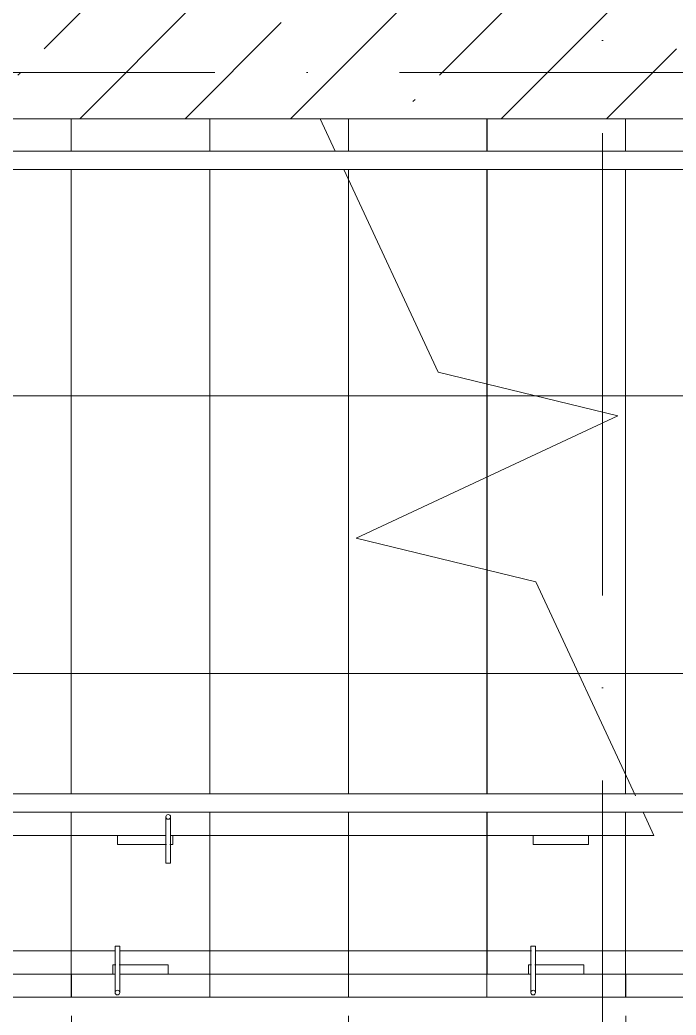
# Model space of a CAD drawing. Header units: millimetres. Extents: x -6467 to 106027, y -7090 to 195095.
# Drawn here: x 689 to 2109, y -208 to 1945 of the extents above; entities that cross this region are included whole.
import ezdxf

# ---------------------------------------------------------------- set-up
doc = ezdxf.new("R2010")
doc.units = ezdxf.units.MM
doc.linetypes.add('50_200_ШТРИХ_1Т_ш5_п1_п1_', pattern=[1400, 1000, -200, 0, -200])
doc.layers.add('A-WALL', color=7, linetype='Continuous', lineweight=5)
doc.layers.add('Ограждение', color=7, linetype='Continuous', lineweight=9)
for name, color, linetype, lineweight, true_color in [('S-STRS-1', 7, 'Continuous', 9, 0xaaaaaa), ('S-STRS-2', 7, 'Continuous', 5, 0xbfbfbf), ('S-STRS-MBND-1', 7, 'Continuous', 9, 0xaaaaaa), ('Оси-3', 7, '50_200_ШТРИХ_1Т_ш5_п1_п1_', 9, 0xaaaaaa)]:
    doc.layers.add(name, color=color, linetype=linetype, lineweight=lineweight, true_color=true_color)
pattern_1 = [(0, (3800, -1668.96), (0, 600), []), (90, (3800, -1668.96), (-600, 4e-14), [])]
pattern_2 = [(180, (-100, 1731.04), (7e-14, -600), []), (270, (-100, 1731.04), (600, 4e-14), [])]

# ---------------------------------------------------------------- blocks, each defined once
blk = doc.blocks.new('О_Элемент поручня_Маршевый_Труба_ГОСТ 8732-78 - О_Элемент поручня_Маршевый_Труба_ГОСТ 8732-78-V117-АИ_План этажа Радиаторы_2')
at = {"layer": 'Ограждение'}
for p, q in [((-13.2, 0), (-3902.6, 0)), ((-3902.6, -40), (-13.2, -40))]:
    blk.add_line(p, q, dxfattribs=at)
blk = doc.blocks.new('О_Полоса_Трапеция прямоугольная_Прокат_ГОСТ 103-2006 - Крепежная пластина-V99-АИ_План этажа Радиаторы_2')
at = {"layer": 'Ограждение'}
for p, q in [((8650, 57281), (8650, 57261)), ((8770, 57261), (8770, 57281)), ((8650, 57261), (8756.5, 57261)), ((8763.5, 57261), (8770, 57261))]:
    blk.add_line(p, q, dxfattribs=at)
blk = doc.blocks.new('О_Кронштейн_Форма Г_Круг_ГОСТ 2590-2006 - О_Кронштейн_Форма Г_Круг_ГОСТ 2590-2006-18996168-АИ_План этажа Радиаторы_2')
at = {"layer": 'Ограждение'}
for p, q in [((7755, 57221), (7755, 57296)), ((7765, 57296), (7765, 57221)), ((7755, 57221), (7760, 57221)), ((7760, 57221), (7765, 57221))]:
    blk.add_line(p, q, dxfattribs=at)
at = {"layer": 'Ограждение', "flags": 128}
for points in [[(7755, 57296), (7755, 57312.4), (7755, 57320.8), (7755, 57321)], [(7765, 57321), (7765, 57314.9), (7765, 57299.6), (7765, 57296)]]:
    blk.add_lwpolyline(points, dxfattribs=at)
at = {"layer": 'Ограждение'}
for start, end in [(90, 270), (270, 90)]:
    blk.add_arc((7760, 57321), 5, start, end, dxfattribs=at)
blk = doc.blocks.new('О_Полоса_Трапеция прямоугольная_Прокат_ГОСТ 103-2006 - Крепежная пластина-V100-АИ_План этажа Радиаторы_2')
at = {"layer": 'Ограждение'}
for p, q in [((9550, 57281), (9550, 57261)), ((9670, 57261), (9670, 57281)), ((9550, 57261), (9670, 57261))]:
    blk.add_line(p, q, dxfattribs=at)
blk = doc.blocks.new('О_Элемент поручня_Маршевый_Труба_ГОСТ 8732-78 - О_Элемент поручня_Маршевый_Труба_ГОСТ 8732-78-V145-АИ_План этажа Радиаторы_2')
at = {"layer": 'Ограждение'}
blk.add_line((-13.2, 0), (-3902.6, 0), dxfattribs=at)
blk = doc.blocks.new('О_Кронштейн_Форма Г_Круг_ГОСТ 2590-2006 - О_Кронштейн_Форма Г_Круг_ГОСТ 2590-2006-V98-АИ_План этажа Радиаторы_2')
at = {"layer": 'Ограждение'}
for p, q in [((7755, 57221), (7755, 57296)), ((7765, 57296), (7765, 57221)), ((7755, 57221), (7755.2, 57221)), ((7764.8, 57221), (7765, 57221))]:
    blk.add_line(p, q, dxfattribs=at)
at = {"layer": 'Ограждение', "flags": 128}
for points in [[(7755, 57296), (7755, 57312.4), (7755, 57320.8), (7755, 57321)], [(7765, 57321), (7765, 57314.9), (7765, 57299.6), (7765, 57296)]]:
    blk.add_lwpolyline(points, dxfattribs=at)
at = {"layer": 'Ограждение'}
for start, end in [(135, 225), (300, 315), (345, 30)]:
    blk.add_arc((7760, 57321), 5, start, end, dxfattribs=at)
blk = doc.blocks.new('О_Элемент поручня_Пристенный_Труба_ГОСТ 8732-78 - О_Элемент поручня_Пристенный_Труба_ГОСТ 8732-78-26131810-АИ_План этажа Радиаторы_2')
at = {"layer": 'Ограждение'}
for p, q in [((235, 40), (-3970, 40)), ((-3970, 0), (235, 0))]:
    blk.add_line(p, q, dxfattribs=at)

msp = doc.modelspace()

# ---------------------------------------------------------------- hatches: boundary and pattern name
at = {"layer": 'A-WALL'}
h = msp.add_hatch(dxfattribs=at)
h.set_pattern_fill('FP_1', color=256, style=0, pattern_type=2)
h.set_pattern_definition([(45, (0, 0), (-228.099, 228.099), []), (45, (228.1, 0), (-228.099, 228.099), [403.225, -80.645, 6.706, -73.939])])
h.paths.add_polyline_path([(5300, 1731), (5550, 1731), (5550, 1981), (160, 1981), (160, 1731), (4489.5, 1731)])
at = {"layer": 'S-STRS-2'}
h = msp.add_hatch(dxfattribs=at)
h.set_pattern_fill('FP_8', color=256, style=0, pattern_type=2)
h.set_pattern_definition(pattern_2)
h.paths.add_polyline_path([(500, 181), (800, 181), (800, 231), (500, 231)])
h.paths.add_polyline_path([(752.2, 271), (800, 271), (800, 1621), (500, 1621), (500, 271), (517.7, 271)])
h.paths.add_polyline_path([(500, 1661), (800, 1661), (800, 1731), (500, 1731)])
h = msp.add_hatch(dxfattribs=at)
h.set_pattern_fill('FP_8', color=256, style=0, pattern_type=2)
h.set_pattern_definition(pattern_2)
h.paths.add_polyline_path([(1014.8, 181), (1100, 181), (1100, 231), (800, 231), (800, 181), (1005.2, 181), (1006.5, 196), (1014.8, 196)])
h.paths.add_polyline_path([(1010, 205), (1005.7, 207.3), (1006.6, 210.9), (1014.3, 207.3), (1012.5, 205.1), (1011.3, 205.1)])
h.paths.add_polyline_path([(1010, 216), (1007.5, 216.7), (1007.9, 225.2), (1012.5, 225.4), (1013.5, 218.8), (1010.9, 216.7)])
h.paths.add_polyline_path([(800, 271), (1100, 271), (1100, 1621), (800, 1621), (800, 391.9)])
h.paths.add_polyline_path([(800, 1661), (1100, 1661), (1100, 1731), (800, 1731)])
h = msp.add_hatch(dxfattribs=at)
h.set_pattern_fill('FP_8', color=256, style=0, pattern_type=2)
h.set_pattern_definition(pattern_2)
h.paths.add_polyline_path([(1167.5, -119), (1400, -119), (1400, 181), (1100, 181), (1100, -119)])
h.paths.add_polyline_path([(1400, 1599.4), (1399.5, 1621), (1389.9, 1621)])
h.paths.add_polyline_path([(1371.3, 1661), (1400, 1661), (1400, 1731), (1338.6, 1731)])
h = msp.add_hatch(dxfattribs=at)
h.set_pattern_fill('FP_8', color=256, style=0, pattern_type=2)
h.set_pattern_definition(pattern_2)
h.paths.add_polyline_path([(1400, 181), (1400, 231), (1100, 231), (1100, 181), (1167.5, 181)])
h.paths.add_polyline_path([(1119, 271), (1400, 271), (1400, 1599.4), (1389.9, 1621), (1100, 1621), (1100, 271)])
h.paths.add_polyline_path([(1167.5, 1661), (1371.3, 1661), (1338.6, 1731), (1100, 1731), (1100, 1661)])
h = msp.add_hatch(dxfattribs=at)
h.set_pattern_fill('FP_8', color=256, style=0, pattern_type=2)
h.set_pattern_definition(pattern_2)
h.paths.add_polyline_path([(1400, -119), (1700, -119), (1700, 181), (1400, 181), (1400, 40)])
h.paths.add_polyline_path([(1700, 755.1), (1700, 956), (1416.8, 824), (1594.3, 780.8)])
h.paths.add_polyline_path([(1700, 1156.9), (1700, 1621), (1400, 1621), (1400, 1599.4), (1594.3, 1182.6)])
h.paths.add_polyline_path([(1400, 1661), (1700, 1661), (1700, 1731), (1400, 1731)])
h = msp.add_hatch(dxfattribs=at)
h.set_pattern_fill('FP_8', color=256, style=0, pattern_type=2)
h.set_pattern_definition(pattern_2)
h.paths.add_polyline_path([(1700, -119), (1790, -119), (1790, -99), (1795.2, -99), (1796.5, -59), (1804.8, -59), (1804.8, -99), (1910, -99), (1910, -119), (2000, -119), (1998, 181), (1920, 181), (1920, 161), (1800, 161), (1800, 181), (1700, 181), (1700, 40)])
h.paths.add_polyline_path([(2000, 312.7), (2000, 1621), (1700, 1621), (1700, 1156.9), (1983.2, 1088.1), (1700, 956), (1700, 755.1), (1805.7, 729.5), (1998, 317)])
h.paths.add_polyline_path([(1860, 1661), (2000, 1661), (2000, 1731), (1700, 1731), (1700, 1661), (1835, 1661)])
h = msp.add_hatch(dxfattribs=at)
h.set_pattern_fill('FP_8', color=256, style=0, pattern_type=2)
h.set_pattern_definition(pattern_2)
h.paths.add_polyline_path([(2300, -119), (2300, 231), (2038.1, 231), (2061.4, 181), (2000, 181), (2000, -119)])
h.paths.add_polyline_path([(2300, 271), (2300, 1621), (2000, 1621), (2000, 312.7), (2019.4, 271), (2061.4, 271)])
h.paths.add_polyline_path([(2000, 1661), (2300, 1661), (2300, 1731), (2000, 1731)])
h = msp.add_hatch(dxfattribs=at)
h.set_pattern_fill('FP_8', color=256, style=0, pattern_type=2)
h.set_pattern_definition(pattern_2)
h.paths.add_polyline_path([(1400, 181), (1700, 181), (1700, 231), (1400, 231)])
h.paths.add_polyline_path([(1402.3, 271), (1700, 271), (1700, 755.1), (1416.8, 824), (1700, 956), (1700, 1156.9), (1594.3, 1182.6), (1400, 1599.4), (1400, 271)])
h = msp.add_hatch(dxfattribs=at)
h.set_pattern_fill('FP_8', color=256, style=0, pattern_type=2)
h.set_pattern_definition(pattern_2)
h.paths.add_polyline_path([(2000, 181), (1998, 231), (1700, 231), (1700, 181), (1998, 181)])
h.paths.add_polyline_path([(2000, 271), (1998, 317), (1805.7, 729.5), (1700, 755.1), (1700, 271), (1998, 271)])
h.paths.add_polyline_path([(1700, 956), (1983.2, 1088.1), (1700, 1156.9), (1700, 1095.9)])
h = msp.add_hatch(dxfattribs=at)
h.set_pattern_fill('FP_8', color=256, style=0, pattern_type=2)
h.set_pattern_definition(pattern_2)
h.paths.add_polyline_path([(2061.4, 181), (2038.1, 231), (2000, 231), (2000, 181)])
h.paths.add_polyline_path([(2019.4, 271), (2000, 312.7), (2000, 271)])
h = msp.add_hatch(dxfattribs=at)
h.set_pattern_fill('FP_8', color=256, style=0, pattern_type=2)
h.set_pattern_definition(pattern_2)
h.paths.add_polyline_path([(752.2, -119), (800, -119), (800, 181), (500, 181), (500, -119)])
h = msp.add_hatch(dxfattribs=at)
h.set_pattern_fill('FP_8', color=256, style=0, pattern_type=2)
h.set_pattern_definition(pattern_2)
h.paths.add_polyline_path([(800, -119), (890, -119), (890, -99), (895.2, -99), (896.5, -59), (904.8, -59), (904.8, -99), (1010, -99), (1010, -119), (1100, -119), (1100, 181), (1020, 181), (1020, 161), (1014.8, 161), (1013.5, 121), (1005.2, 121), (1005.2, 161), (900, 161), (900, 181), (800, 181), (800, 40)])
h = msp.add_hatch(dxfattribs=at)
h.set_pattern_fill('FP_7', color=256, style=0, pattern_type=2)
h.set_pattern_definition(pattern_1)
h.paths.add_polyline_path([(500, -1669), (800, -1669), (800, -1599), (500, -1599)])
h.paths.add_polyline_path([(500, -1559), (800, -1559), (800, -209), (500, -209), (500, -312)])
h.paths.add_polyline_path([(800, -169), (800, -119), (500, -119), (500, -169), (752.2, -169)])
h = msp.add_hatch(dxfattribs=at)
h.set_pattern_fill('FP_7', color=256, style=0, pattern_type=2)
h.set_pattern_definition(pattern_1)
h.paths.add_polyline_path([(1100, -1669), (1100, -1599), (800, -1599), (800, -1669)])
h.paths.add_polyline_path([(1100, -1559), (1100, -209), (800, -209), (800, -1559)])
h.paths.add_polyline_path([(904.1, -169), (1100, -169), (1100, -119), (904.8, -119), (903.5, -134), (895.2, -134), (895.2, -119), (800, -119), (800, -169), (903.5, -169)])
h.paths.add_polyline_path([(900, -164), (896.5, -160.8), (896.5, -156.7), (902.5, -154.6), (902.1, -163.1), (901.3, -163.4)])
h.paths.add_polyline_path([(905, -149.2), (895.7, -145.2), (897.5, -143), (904.3, -144.8), (904.8, -148.3)])
h = msp.add_hatch(dxfattribs=at)
h.set_pattern_fill('FP_7', color=256, style=0, pattern_type=2)
h.set_pattern_definition(pattern_1)
h.paths.add_polyline_path([(1100, -1669), (1400, -1669), (1400, -1599), (1100, -1599)])
h.paths.add_polyline_path([(1100, -1559), (1400, -1559), (1400, -209), (1100, -209), (1100, -312)])
h.paths.add_polyline_path([(1400, -169), (1400, -119), (1100, -119), (1100, -169), (1167.5, -169)])
h = msp.add_hatch(dxfattribs=at)
h.set_pattern_fill('FP_7', color=256, style=0, pattern_type=2)
h.set_pattern_definition(pattern_1)
h.paths.add_polyline_path([(1700, -1669), (1700, -1599), (1400, -1599), (1400, -1669)])
h.paths.add_polyline_path([(1400, -1559), (1700, -1559), (1700, -209), (1400, -209), (1400, -312)])
h.paths.add_polyline_path([(1700, -169), (1700, -119), (1400, -119), (1400, -169), (1582.7, -169)])
h = msp.add_hatch(dxfattribs=at)
h.set_pattern_fill('FP_7', color=256, style=0, pattern_type=2)
h.set_pattern_definition(pattern_1)
h.paths.add_polyline_path([(1700, -1669), (2000, -1669), (2000, -1599), (1700, -1599)])
h.paths.add_polyline_path([(2000, -1559), (1998, -209), (1700, -209), (1700, -1559)])
h.paths.add_polyline_path([(2000, -169), (1998, -119), (1804.8, -119), (1803.5, -134), (1795.2, -134), (1795.2, -119), (1700, -119), (1700, -169), (1998, -169)])
h.paths.add_polyline_path([(1800, -164), (1796.5, -160.8), (1796.5, -156.7), (1802.5, -154.6), (1802.1, -163.1), (1801.3, -163.4)])
h.paths.add_polyline_path([(1805, -149.2), (1795.7, -145.2), (1797.5, -143), (1804.3, -144.8), (1804.8, -148.3)])
h = msp.add_hatch(dxfattribs=at)
h.set_pattern_fill('FP_7', color=256, style=0, pattern_type=2)
h.set_pattern_definition(pattern_1)
h.paths.add_polyline_path([(2300, -1669), (2300, -1599), (2000, -1599), (2000, -1669)])
h.paths.add_polyline_path([(2000, -1559), (2300, -1559), (2300, -209), (2000, -209), (2000, -312)])
h.paths.add_polyline_path([(2000, -169), (2300, -169), (2300, -119), (2000, -119)])

# ---------------------------------------------------------------- linework, layer by layer
at = {"layer": 'A-WALL'}
msp.add_line((-90, 1731), (5300, 1731), dxfattribs=at)
at = {"layer": 'S-STRS-1'}
for p, q in [((800, 1731), (800, 1661)), ((800, 1731), (800, 1661)), ((1100, 1731), (1100, 1661)), ((1100, 1731), (1100, 1661)), ((1400, 1731), (1400, 1661)), ((1400, 1731), (1400, 1661)), ((1700, 1731), (1700, 1661)), ((1700, 1731), (1700, 1661)), ((2000, 1731), (2000, 1661)), ((2000, 1731), (2000, 1661)), ((800, 1621), (800, 270.5)), ((800, 1621), (800, 270.5)), ((1100, 1621), (1100, 270.5)), ((1100, 1621), (1100, 270.5)), ((1400, 1621), (1400, 1599.4)), ((1400, 1621), (1400, 1599.4)), ((1700, 1621), (1700, 1156.9)), ((1700, 1621), (1700, 1156.9)), ((2000, 1621), (2000, 312.7)), ((2000, 1621), (2000, 312.7)), ((1400, 1599.4), (1400, 270.5)), ((1400, 1599.4), (1400, 270.5)), ((1700, 1156.9), (1700, 956)), ((1700, 1156.9), (1700, 956)), ((1700, 956), (1700, 755.1)), ((1700, 956), (1700, 755.1)), ((1700, 755.1), (1700, 270.5)), ((1700, 755.1), (1700, 270.5)), ((2000, 312.7), (2000, 270.5)), ((2000, 312.7), (2000, 270.5)), ((800, 231.5), (800, 181)), ((800, 231.5), (800, 181)), ((1100, 231.5), (1100, 181)), ((1100, 231.5), (1100, 181)), ((1400, 231.5), (1400, 181)), ((1400, 231.5), (1400, 181)), ((1700, 231.5), (1700, 181)), ((1700, 231.5), (1700, 181)), ((2000, 231.5), (2000, 181)), ((2000, 231.5), (2000, 181)), ((500, 181), (800, 181)), ((800, 181), (800, -119)), ((800, 181), (800, -119)), ((800, 181), (1005.7, 181)), ((1014.2, 181), (1100, 181)), ((1100, 181), (1100, -119)), ((1100, 181), (1100, -119)), ((1100, 181), (1400, 181)), ((1400, 181), (1400, -119)), ((1400, 181), (1400, -119)), ((1400, 181), (1700, 181)), ((1700, 181), (1700, -119)), ((1700, 181), (1700, -119)), ((1700, 181), (2000, 181)), ((2000, 181), (2000, -119)), ((2000, 181), (2000, -119)), ((2000, 181), (2061.4, 181)), ((800, -119), (500, -119)), ((895.8, -119), (800, -119)), ((800, -169.8), (800, -119)), ((800, -169.8), (800, -119)), ((1100, -119), (904.3, -119)), ((1400, -119), (1100, -119)), ((1100, -169.9), (1100, -119)), ((1100, -169.9), (1100, -119)), ((1700, -119), (1400, -119)), ((1400, -169.5), (1400, -119)), ((1400, -169.5), (1400, -119)), ((1795.8, -119), (1700, -119)), ((1700, -169.5), (1700, -119)), ((1700, -169.5), (1700, -119)), ((2000, -119), (1804.3, -119)), ((2300, -119), (2000, -119)), ((2000, -169.5), (2000, -119)), ((2000, -169.5), (2000, -119))]:
    msp.add_line(p, q, dxfattribs=at)
at = {"layer": 'S-STRS-MBND-1'}
for p, q in [((1371.3, 1661), (1338.6, 1731)), ((1594.3, 1182.6), (1389.9, 1621)), ((1983.2, 1088.1), (1594.3, 1182.6)), ((1416.8, 824), (1983.2, 1088.1)), ((1805.7, 729.5), (1416.8, 824)), ((2021.5, 266.7), (1805.7, 729.5)), ((2061.4, 181), (2037.8, 231.5))]:
    msp.add_line(p, q, dxfattribs=at)
at = {"layer": 'Оси-3'}
for p, q in [((1950, 7300.3), (1950, -5889.7)), ((104718, 1831), (-5267.3, 1831))]:
    msp.add_line(p, q, dxfattribs=at)

# ---------------------------------------------------------------- block references
at = {"layer": 'Ограждение', "rotation": 180}
for name, p in [('О_Элемент поручня_Пристенный_Труба_ГОСТ 8732-78 - О_Элемент поручня_Пристенный_Труба_ГОСТ 8732-78-26131810-АИ_План этажа Радиаторы_2', (100, 1661)), ('О_Элемент поручня_Маршевый_Труба_ГОСТ 8732-78 - О_Элемент поручня_Маршевый_Труба_ГОСТ 8732-78-V117-АИ_План этажа Радиаторы_2', (-107.9, 231)), ('О_Кронштейн_Форма Г_Круг_ГОСТ 2590-2006 - О_Кронштейн_Форма Г_Круг_ГОСТ 2590-2006-18996168-АИ_План этажа Радиаторы_2', (8660, 57162.1)), ('О_Кронштейн_Форма Г_Круг_ГОСТ 2590-2006 - О_Кронштейн_Форма Г_Круг_ГОСТ 2590-2006-V98-АИ_План этажа Радиаторы_2', (8660, 57162.1)), ('О_Кронштейн_Форма Г_Круг_ГОСТ 2590-2006 - О_Кронштейн_Форма Г_Круг_ГОСТ 2590-2006-18996168-АИ_План этажа Радиаторы_2', (9560, 57162.1)), ('О_Кронштейн_Форма Г_Круг_ГОСТ 2590-2006 - О_Кронштейн_Форма Г_Круг_ГОСТ 2590-2006-V98-АИ_План этажа Радиаторы_2', (9560, 57162.1)), ('О_Полоса_Трапеция прямоугольная_Прокат_ГОСТ 103-2006 - Крепежная пластина-V99-АИ_План этажа Радиаторы_2', (9660, 57162.1)), ('О_Полоса_Трапеция прямоугольная_Прокат_ГОСТ 103-2006 - Крепежная пластина-V99-АИ_План этажа Радиаторы_2', (10560, 57162.1))]:
    msp.add_blockref(name, p, dxfattribs=at)
at = {"layer": 'Ограждение'}
for name, p in [('О_Кронштейн_Форма Г_Круг_ГОСТ 2590-2006 - О_Кронштейн_Форма Г_Круг_ГОСТ 2590-2006-18996168-АИ_План этажа Радиаторы_2', (-6750, -57100)), ('О_Полоса_Трапеция прямоугольная_Прокат_ГОСТ 103-2006 - Крепежная пластина-V99-АИ_План этажа Радиаторы_2', (-7750, -57100)), ('О_Полоса_Трапеция прямоугольная_Прокат_ГОСТ 103-2006 - Крепежная пластина-V100-АИ_План этажа Радиаторы_2', (-7750, -57100)), ('О_Элемент поручня_Маршевый_Труба_ГОСТ 8732-78 - О_Элемент поручня_Маршевый_Труба_ГОСТ 8732-78-V145-АИ_План этажа Радиаторы_2', (3817.9, -169))]:
    msp.add_blockref(name, p, dxfattribs=at)

doc.saveas('drawing.dxf')
